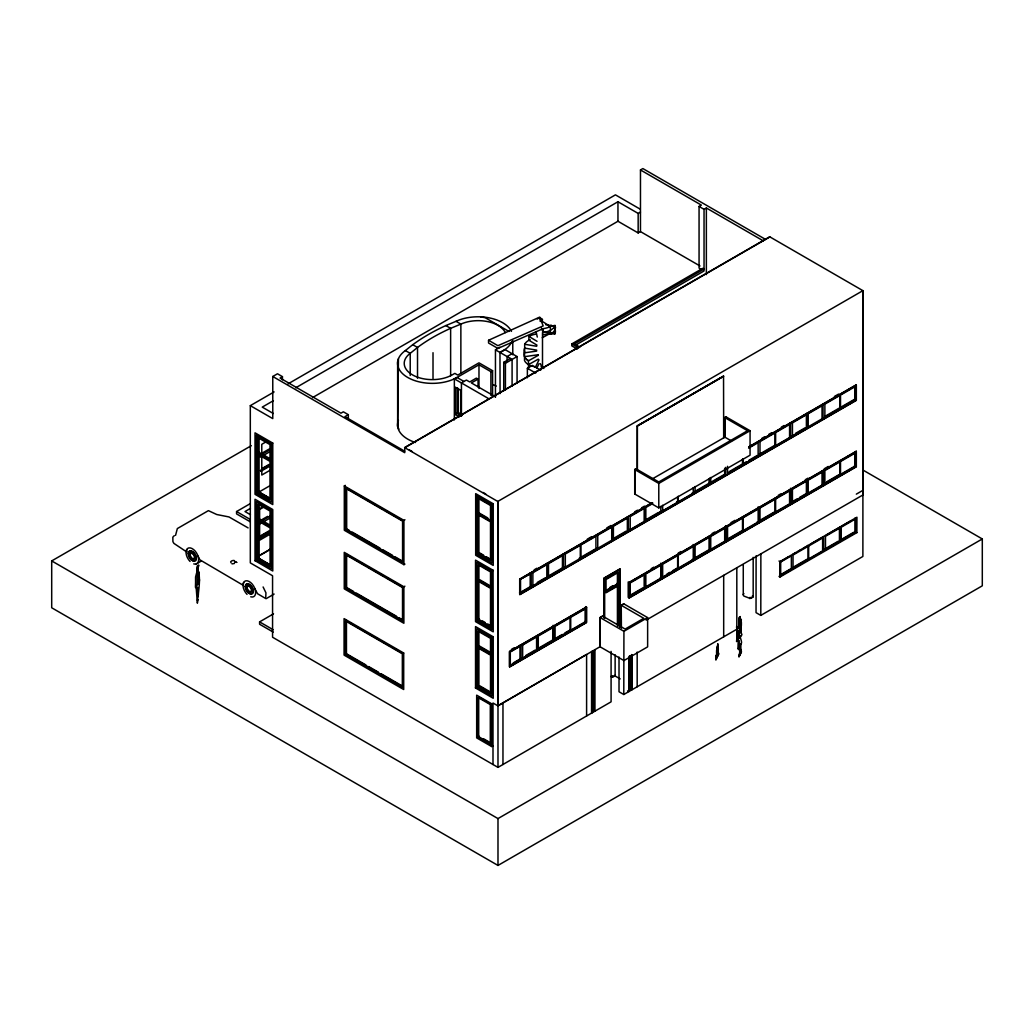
<?xml version="1.0" encoding="UTF-8"?>
<svg xmlns="http://www.w3.org/2000/svg" width="1034" height="1034" viewBox="0 0 1034 1034"><rect width="100%" height="100%" fill="white"/><g stroke="black" fill="none" stroke-linecap="round" stroke-linejoin="round"><path stroke-width="1.5" d="M198.063 599.604L197.352 603.197L196.163 587.545L197.584 584.094L198.244 566.49M592.211 651.213L592.211 709.608L593.568 710.397L593.594 652.015L591.577 651.614L591.577 713.098M739.207 640.511L739.271 647.181L740.926 643.704C744.506 642.786 730.56 618.591 739.724 629.331L738.237 632.472M718.191 651.549L718.643 654.199L715.877 659.86L717.816 643.717L717.79 655.543M716.627 650.089L716.588 652.777L716.885 651.989M718.126 647.543L717.803 648.796L717.984 644.738L717.079 647.323L716.782 658.012M740.241 617.324L739.969 618.823L739.995 617.595M198.334 566.322L198.063 567.627L197.998 566.916M739.258 646.909L737.979 649.016L738.379 633.661M740.073 624.342L739.775 629.202M738.819 626.552L739.232 622.39M398.917 429.2L397.651 426.447L398.439 358.733M737.707 631.27L737.32 635.613L737.785 631.451M740.939 631.994L740.486 629.034M737.19 633.312L736.596 641.597L737.617 635.031M740.266 636.375L739.982 638.236L740.37 635.897M197.972 570.316C201.023 577.515 198.515 592.198 197.404 600.819M741.326 625.118C742.024 616.703 738.082 623.399 740.254 627.586M738.754 627.095L740.228 619.728L740.357 620.529M737.332 630.96L736.996 632.381L737.41 630.572M717.725 653.656L717.506 656.551M738.819 633.519L738.341 639.18M196.861 571.388L198.709 565.094L198.282 567.11M197.093 569.023L196.977 573.004L197.933 570.199M198.929 578.937C197.572 560.635 200.26 582.013 197.649 583.913M738.935 628.052L739.375 626.294L740.086 628.155M198.399 593.878L198.14 596.579M739.956 619.107C738.25 627.664 739.439 613.227 739.724 617.944M197.352 576.52L196.861 572.836M740.086 653.953L740.796 650.515L739.026 656.887L739.788 651.64L738.715 647.84M197.61 567.265L198.179 566.658M716.691 651.536L716.756 650.722M739.026 628.207L739.039 627.134M740.254 617.776L740.086 620.025M196.848 571.75L196.938 573.973M737.061 638.017L737.229 636.013M196.615 572.939L195.568 576.998L195.594 587.558L195.904 577.321M739.258 618.875L738.948 619.948L740.163 617.401M738.573 627.47L739.116 623.735M740.926 643.704L740.745 651.162M717.131 648.383L717.014 650.231M717.997 649.106L717.066 651.498M740.305 626.759L741.43 625.04L738.896 633.157M737.152 631.722L737.32 632.226M739.129 623.903L738.703 626.32M197.727 592.068L197.714 587.351L198.063 594.847M716.084 655.427L715.967 659.679M718.242 655.039L718.604 653.527M615.127 654.793L615.127 675.292C615.075 677.438 608.677 677.024 612.425 675.745M186.663 549.558L186.805 551.91M243.287 584.068L243.649 582.452M175.56 535.353L177.344 528.568L208.403 510.641L216.739 514.518L228.992 516.948L248.108 527.909M739.775 622.197L739.478 623.476L739.4 622.416M554.547 328.411A15.691 9.06 0 0 1 555.348 332.173L554.728 334.034L542.734 331.914M739.814 635.328L738.741 638.65M738.095 632.175L737.759 632.886L737.849 631.864M234.602 561.643C235.674 559.058 228.837 561.113 231.073 562.832M741.042 627.845L741.3 619.276L740.086 620.542L739.077 626.539M741.391 651.601L738.961 656.603M717.674 651.42L717.635 650.386L717.35 650.968M716.316 657.12L716.717 655.918M615.127 675.292L612.774 676.779M555.348 332.173L554.728 334.034L554.728 326.33L545.732 324.741M737.733 631.347L737.139 632.627M739.22 655.168L740.564 650.554M198.761 580.63L198.955 583.577M740.331 627.315L741.223 626.746M198.967 584.378L199.51 579.609M539.024 359.806L535.483 367.07A15.691 9.06 0 0 1 533.919 366.76M536.892 368.014L539.024 363.658M737.746 634.553L738.405 633.816M718.371 649.339L717.932 647.297M265.764 597.057L265.932 592.831L263.101 586.963M196.15 587.571L196.008 586.64M174.268 535.677L172.833 537.163L172.911 541.635L173.919 543.406L186.779 551.988M199.174 580.294L198.98 579.092M492.585 395.996L492.585 370.702L490.892 371.671L478.975 364.782L457.002 377.462A34.82 20.098 0 0 1 409.037 378.186A34.82 20.098 0 0 1 405.38 350.565L412.734 344.697L417.516 347.45L417.516 378.276M548.899 326.305L555 325.477L555.413 327.364A15.691 9.06 0 0 1 552.557 332.741L550.385 334.176L546.391 331.681M552.557 332.741L550.385 334.176L550.385 326.46L539.735 319.829M492.998 764.501L492.998 703.017L497.987 705.886L586.601 654.496L586.601 715.98L497.987 767.383L272.562 637.241L272.562 575.744L250.318 562.91L250.318 405.651L274.1 391.925M250.318 405.651L272.769 418.615L272.769 376.492L277.474 373.778L282.45 376.647L282.45 379.814M282.45 376.647L280.072 378.03L340.962 413.186L343.353 411.816L348.329 414.686L348.329 419.429M699.992 265.958L640.473 231.603L640.473 169.951L642.864 168.568L765.677 239.474M288.085 383.847L615.437 194.857L640.124 209.114M273.403 400.675L262.248 407.112L273.312 413.51M295.724 387.789L617.957 201.746L638.159 213.418L640.473 212.073M312.462 397.651L617.957 221.263L638.159 232.934L640.473 231.603M257.724 437.524L269.99 444.607L269.99 460.22L257.724 453.138L257.724 437.524L259.082 436.736M863.39 470.315L982.3 538.96L982.3 585.813L497.987 865.432L51.7 607.772L51.7 560.919L251.288 445.693M265.958 441.893L261.783 444.31L261.783 475.045L270.12 470.224M257.724 453.138L259.082 452.349L269.977 458.657M262.158 453.073L268.956 449.144M261.809 454.443L269.977 449.725M260.439 457.157L269.977 451.651M701.556 269.538L699.062 268.09L699.062 206.438L701.375 205.107L640.473 169.951M348.329 414.686L344.891 416.676L404.617 451.147M699.062 206.438L704.038 209.32L706.364 207.989L763.17 240.78M262.158 468.441L268.956 464.512M261.369 469.488L269.745 464.641M260.439 470.599L269.977 465.106M260.801 471.362L270.262 465.895M495.454 397.263L495.454 349.841L497.91 348.419A28.086 16.208 0 0 0 499.836 347.217M500.081 352.504L502.55 351.095A34.768 20.073 0 0 0 511.882 341.44M257.724 492.766L269.99 499.849L269.99 461.397L257.724 454.301L257.724 492.766L270.391 485.45M250.241 521.782L236.566 513.898L236.566 511.546L250.241 503.648M512.088 353.68L507.099 356.562L507.099 361.305M250.435 508.405L244.993 511.546L250.435 514.686M503.739 390.762L503.739 362.314L510.395 358.462M478.057 386.987L478.057 379.077L471.388 382.929L495.467 396.836M503.739 362.314L505.419 363.283L517.065 356.562L517.065 383.433M259.082 508.999L261.809 507.423M263.773 507.074L259.612 509.478L259.612 540.226L270.727 533.803M257.802 519.611L270.068 526.694L270.068 511.08L257.802 503.997L257.802 519.611L259.146 518.822L270.055 525.13M262.158 519.507L267.599 516.367M259.082 522.454L269.977 516.16M527.379 377.746L527.379 368.272L532.368 365.39L540.679 370.185M259.082 524.367L269.977 518.086M577.321 349.065L571.789 345.873L571.789 343.921L702.784 268.297L704.038 269.021L574.322 343.921L579.867 347.127M196.279 563.957L201.216 561.1M459.354 416.87L455.167 414.44L458.359 412.605L458.359 388.448M575.718 345.059L704.038 270.973L704.038 209.32M769.852 236.941L404.746 447.735L404.746 452.685L272.769 376.492M404.94 564.086L403.919 564.68L344.309 530.261L344.309 485.941L345.317 485.36M259.431 536.452L268.956 530.946M258.578 537.525L269.745 531.075M259.082 537.822L269.977 531.528M345.666 488.294L402.575 521.149L402.575 562.341L345.666 529.473L345.666 488.294L346.674 487.699L346.674 528.891L349.453 530.494M259.482 538.546L270.611 532.122M259.405 555.465L270.546 549.041M259.547 555.633L270.688 549.196M257.802 559.239L270.068 566.322L270.068 527.87L257.802 520.774L257.802 559.239L259.146 558.45L270.055 564.758M345.666 529.473L346.674 528.891M274.113 594.059L266.048 598.725L257.544 593.723L255.01 589.018M344.309 485.941L403.919 520.361L404.94 519.779M273.235 632.11L259.586 624.239L259.586 621.886L273.532 613.834M345.614 588.075L402.523 620.93L402.523 587.558L345.614 554.689L345.614 588.075L346.623 587.493L353.563 591.5M493.218 503.92L491.861 504.708L476.881 496.062M490.504 521.097L490.504 505.484L478.238 498.401L478.238 514.014L479.595 513.239L487.777 517.956M478.238 514.803L490.504 521.886L490.504 560.725L478.238 553.642L478.238 514.803L479.595 514.014M637.228 470.199L637.254 425.866L723.541 376.04L723.684 437.86L652.57 478.768M403.88 586.769L403.88 623.269L344.257 588.85L344.257 552.35L403.88 586.769L404.889 586.188M478.238 553.642L479.595 552.867L483.679 555.219M635.988 468.725L634.721 469.449L634.721 493.916M725.997 416.754L724.744 417.49L724.744 437.007L723.541 437.692M724.886 417.646L726.139 416.922L750.064 430.726L750.064 455.193L658.787 507.888L634.863 494.084L634.863 469.617L636.13 468.88L658.787 481.973L747.543 430.726L724.886 417.646L724.886 437.175L731.542 441.014M345.434 654.328L402.342 687.183L402.342 653.798L345.434 620.943L345.434 654.328L346.455 653.734L365.881 664.952M491.861 571.13L491.861 629.499L476.881 620.852L476.881 562.483L491.861 571.13L493.218 570.354L475.537 560.144L475.537 621.641L493.218 631.839L493.076 570.199M723.684 437.86L724.886 437.175M490.504 587.532L490.504 571.918L478.238 564.835L478.238 580.449L479.595 579.66L489.134 585.179M634.863 469.617L658.787 483.434L750.064 430.726M534.19 569.824L536.982 568.209M587.247 539.192L591.435 536.775M606.79 527.909L610.991 525.492M634.721 511.791L637.513 510.176M641.7 507.759L644.492 506.143M761.774 438.429L764.565 436.813M768.753 434.396L771.545 432.794M781.316 427.145L784.121 425.53M834.373 396.513L838.561 394.096M650.955 503.338L519.701 579.118L519.701 594.485L856.191 400.223L856.191 384.842L748.681 446.921M652.493 502.705L519.843 579.273L519.843 594.653L856.333 400.378L856.333 385.01L748.823 447.076M539.554 568.273L520.012 579.557L520.012 593.18L725.183 474.735M542.346 566.658L621.899 520.735M624.691 519.12L627.483 517.504M630.275 515.901L647.025 506.233M649.817 504.618L652.609 503.002M750.296 446.598L754.484 444.181M760.068 440.962L786.59 425.646M789.381 424.043L849.392 389.391M852.184 387.776L854.976 386.173L854.976 399.796L727.975 473.12M520.012 579.376L531.205 573.495L531.205 587.312L520.529 593.477L519.507 592.896L530.196 586.717L531.205 587.312M531.851 572.138L532.872 572.72L547.852 564.073L547.852 577.528L546.831 576.933L546.831 563.491M547.49 563.103L548.498 563.698L563.478 555.051L563.478 568.493L562.457 567.912L546.831 576.933M579.932 557.83L580.953 558.412L580.953 544.957L595.92 536.323L595.92 549.765L594.912 549.183L579.273 558.205L580.294 558.787L580.294 545.345L565.314 553.991L565.314 567.433L548.498 577.14L547.49 576.558M596.747 534.668L597.755 535.25L612.735 526.616L612.735 540.058L611.727 539.477L611.727 526.022L612.735 526.616M612.374 525.647L613.395 526.228L628.362 517.582L628.362 531.037L627.354 530.455L627.354 517M645.177 507.875L644.169 507.293L644.169 520.735L645.177 521.33L645.177 507.875L630.21 516.522L630.21 529.977L629.189 529.382M652.648 503.571L645.836 507.5L645.836 520.942L613.395 539.683L612.374 539.089M748.616 448.161L758.142 442.655L758.142 456.11L743.175 464.757L742.154 464.163M758.969 441.014L759.99 441.596L774.957 432.949L774.957 446.404L759.99 455.05L758.969 454.456L773.949 445.809L774.957 446.404M774.608 431.979L775.616 432.574L790.596 423.927L790.596 437.369L775.616 446.016L774.608 445.434M791.424 422.273L792.432 422.867L807.412 414.22L807.412 427.662L792.432 436.309L791.424 435.728M807.05 413.251L808.058 413.846L823.038 405.199L823.038 418.641L822.03 418.059L822.03 404.604L823.038 405.199M537.305 582.439L545.474 577.722M611.727 539.477L626.048 531.205M646.185 519.572L658.49 512.463M694.835 491.486L709.053 483.279L710.074 483.86L710.074 477.889M725.7 467.368L725.7 474.839L724.692 474.257L709.712 482.904L710.733 483.485L710.733 477.501M729.254 471.62L741.507 464.55L742.515 465.132L742.515 459.148M743.524 463.374L746.238 461.81M748.965 460.233L757.134 455.516L758.142 456.11M795.508 433.375L805.034 427.869M825.222 416.211L838.832 408.352L839.854 408.934L839.854 395.492L824.874 404.126L824.874 417.581L839.854 408.934M580.953 558.412L597.755 548.705L597.755 535.25M710.074 483.86L662.652 511.235L662.652 505.264M840.513 408.559L855.48 399.912L855.48 386.457L840.513 395.104L840.513 408.559L839.492 407.965L854.472 399.331L855.48 399.912M478.238 620.077L490.504 627.16L490.504 588.307L478.238 581.224L478.238 620.077L479.595 619.288M491.861 637.564L491.861 695.934L476.881 687.287L476.881 628.918L491.861 637.564L493.218 636.789L493.218 698.273L475.394 687.907M478.238 646.883L490.504 653.966L490.504 638.353L478.238 631.27L478.238 646.883L479.595 646.095L490.504 652.389M605.355 579.118L613.408 574.465M610.047 587.338L612.723 585.787M605.355 590.828L617.427 583.848L617.427 572.138M618.112 584.249L606.027 591.215L606.027 579.505L618.112 572.526L618.112 584.249L616.755 583.46M605.355 592.392L617.427 585.412L617.427 625.725M606.027 592.779L618.112 585.8L618.112 626.113M511.378 649.43L514.157 647.827M651.187 568.713L653.889 567.149M678.226 553.1L680.928 551.536M712.025 533.583L714.727 532.032M730.948 522.661L735.006 520.322M778.266 495.338L780.967 493.787M805.305 479.737L808.006 478.173M824.227 468.803L828.286 466.463M586.537 607.204L509.62 651.614L509.62 666.982L586.537 622.571L586.537 607.204L585.528 606.622M509.788 651.898L529.175 640.692M531.954 639.102L536.103 636.698M538.882 635.096L552.738 627.095L552.738 640.731L509.788 665.521M554.573 626.035L585.179 608.367L585.179 621.809L554.573 639.49M636.66 578.652L629.706 582.659L629.706 596.114L854.976 466.05L854.976 452.595L825.778 469.462M639.439 577.037L643.6 574.633M646.392 573.03L649.171 571.427M651.95 569.812L675.59 556.163M678.369 554.56L717.312 532.083M720.091 530.481L724.265 528.064M727.044 526.461L729.823 524.858M732.602 523.256L756.242 509.607M759.021 507.991L792.406 488.733M795.185 487.117L797.964 485.515M800.743 483.912L822.999 471.065M521.627 644.479L522.635 645.061L537.615 636.414L537.615 649.869L522.635 658.503L521.627 657.921M629.228 597.936L629.228 582.569L856.333 451.444L856.333 466.812L629.228 597.936L628.207 597.342L628.207 581.974L630.21 582.956L645.177 574.309L645.177 587.764L630.21 596.398L629.189 595.817L642.812 587.958M694.085 544.905L695.094 545.487L710.074 536.84L710.074 550.295L695.094 558.942L694.085 558.36M709.712 535.883L710.733 536.465L725.7 527.818L725.7 541.273L710.733 549.92L709.712 549.325M742.515 518.112L727.548 526.758L727.548 540.213L742.515 531.566L742.515 518.112L741.507 517.53M758.969 507.436L759.99 508.03L774.957 499.383L774.957 512.825L759.99 521.472L758.969 520.89L773.949 512.244L774.957 512.825M774.608 498.414L775.616 499.008L790.596 490.362L790.596 503.804L775.616 512.45L774.608 511.869M791.424 488.707L792.432 489.289L807.412 480.655L807.412 494.097L792.432 502.744L791.424 502.162M807.05 479.686L808.058 480.267L823.038 471.62L823.038 485.075L808.058 493.722L807.05 493.128M840.513 474.981L855.48 466.347L855.48 452.892L840.513 461.539L840.513 474.981L839.492 474.399M525.711 655.569L535.237 650.063M538.611 648.111L552.234 640.253L553.242 640.834L553.242 627.392L538.275 636.039L538.275 649.481L537.253 648.9M555.426 638.405L562.237 634.475M564.965 632.898L569.049 630.546L570.057 631.128L570.057 617.686L555.077 626.333L555.077 639.775L570.057 631.128M667.085 573.948L669.812 572.371M672.527 570.794L676.611 568.442L677.632 569.023L677.632 555.581L662.652 564.228L662.652 577.67L677.632 569.023M695.443 557.572L709.053 549.713L710.074 550.295M727.884 538.83L741.507 530.972L742.515 531.566M792.781 501.374L796.865 499.008M799.592 497.444L806.391 493.515L807.412 494.097M826.593 481.857L838.832 474.774L839.854 475.369L839.854 461.914L824.874 470.56L824.874 484.015L839.854 475.369M513.278 662.923L519.96 659.059L520.981 659.653L520.981 645.836L510.292 652.002L510.292 665.818L520.981 659.653M538.275 649.481L553.242 640.834M570.716 630.753L585.683 622.106L585.683 608.664L570.716 617.298L570.716 630.753L569.695 630.171M645.836 587.377L660.816 578.73L660.816 565.288L645.836 573.935L645.836 587.377L644.828 586.795M678.278 568.648L693.258 560.001L693.258 546.547L678.278 555.193L678.278 568.648L677.27 568.067M743.175 531.179L758.155 522.532L758.155 509.09L743.175 517.737L743.175 531.179L742.154 530.597M478.238 686.511L490.504 693.594L490.504 655.129L478.238 648.047L478.238 686.511L479.595 685.723L489.134 691.242M602.589 616.005L600.069 617.466L600.069 646.715M623.786 603.766L621.253 605.226L621.395 628.258M600.211 617.621L602.732 616.161L625.118 629.086L643.781 618.306L621.395 605.394L623.929 603.934L647.633 617.621L647.633 646.87L623.929 660.571L600.211 646.87L600.211 617.621L623.929 631.309L647.633 617.621M856.333 494.136L863.093 490.232M600.327 646.56L497.845 705.731L497.845 501.412L862.963 290.619L862.886 556.46L760.804 615.398L756.035 612.645L756.1 555.853M646.16 620.103L862.963 494.937M856.94 532.575L779.946 577.024L779.946 561.656L856.94 517.207L856.876 532.613M788.554 556.874L780.179 561.708L780.179 575.343L855.583 531.812L855.583 518.176M792.742 554.457L795.547 552.841M798.338 551.238L801.13 549.623M803.922 548.007L806.714 546.391M810.902 543.974L820.673 538.339M826.256 535.108L838.82 527.857M841.611 526.241L851.396 520.606M779.003 561.023L780.683 562.005L791.372 555.84L791.372 569.644L780.683 575.809L779.675 575.227L790.364 569.062L791.372 569.644M807.657 545.448L808.666 546.03L823.646 537.383L823.646 550.838L822.625 550.243L822.625 536.801M840.099 526.72L841.107 527.301L856.087 518.654L856.087 532.096L841.107 540.743L840.099 540.162L853.709 532.303M478.031 737.126L490.297 744.209L490.297 704.581L478.031 697.498L478.031 737.126L479.388 736.337M793.388 567.136L806.998 559.278L808.006 559.859L808.006 546.404L793.039 555.051L793.039 568.506L808.006 559.859M838.147 541.286L824.46 549.183L825.481 549.778L825.481 536.323L840.461 527.676L840.461 541.131L808.666 559.484L807.657 558.89M491.654 746.548L491.654 703.792L476.674 695.158L476.674 737.901L491.654 746.548L492.998 745.773M750.219 597.355L749.004 598.014L744.079 596.14A3.761 2.171 0 0 1 743.885 593.594M752.222 596.204C756.293 596.566 746.858 599.397 750.438 598.259M591.577 709.983L593.568 710.397M632.201 654.961L632.201 689.652L628.866 688.489L630.843 688.864L630.843 655.737M592.249 711.935L594.24 710.785L594.266 650.838L592.249 652.002L592.249 712.71M586.601 715.98L611.081 701.84L611.081 651.394M619.017 657.068L619.017 691.759L623.786 694.512L736.815 629.254L736.815 567.769M51.7 560.919L497.987 818.579L982.3 538.96M637.228 425.943L723.684 376.208L637.396 426.034L637.396 470.289M538.326 355.295L528.477 360.801L528.477 368.505M528.477 364.653L538.326 359.147M548.615 326.563L551.148 325.18A15.691 9.06 0 0 1 552.221 325.904M542.268 337.717L549.881 333.581M454.353 419.946L454.353 378.845L457.002 377.462L463.956 381.468M488.552 340.276L539.735 317.089L543.173 325.917L497.91 345.679L488.552 340.276L488.552 343.017L497.91 348.419L543.173 328.657A15.691 9.06 0 0 0 550.385 326.46M412.747 344.697A198.179 114.412 0 0 1 445.848 325.568L456.033 321.315A34.768 20.073 0 0 1 511.455 331.371M554.728 326.33A15.691 9.06 0 0 1 546.288 331.901L543.173 332.509L541.454 328.088M546.288 331.901L543.173 332.509L543.173 328.657M231.991 563.879L234.434 563.478M750.813 598.247L753.179 596.76L753.179 557.339M532.42 366.359A15.691 9.06 0 0 1 524.509 360.543L524.522 352.84L536.685 351.082M524.522 356.691L538.21 354.727M542.785 334.822L553.474 333.387M196.744 570.212L196.822 567.718A4.511 1.008 -80.7 0 1 197.339 565.882L198.257 565.43M717.221 649.507L717.816 648.447M739.62 655.853L741.404 652.002L741.171 649.959M612.386 676.792L610.952 676.546M524.677 351.987L524.677 344.27L536.724 346.287M536.724 350.138L524.677 348.122A15.691 9.06 0 0 0 524.522 352.84M480.655 316.843L485.204 317.709L509.025 331.462M740.796 636.711L741.921 634.617L740.073 630.016M854.472 452.31L855.48 452.892M807.05 426.706L808.058 427.288L808.058 413.846M807.412 427.662L806.391 427.081L806.391 413.639M790.596 423.927L789.575 423.345L789.575 436.787L790.596 437.369M854.472 465.752L855.48 466.347M823.038 471.62L822.03 471.039L822.03 484.494L823.038 485.075M862.886 494.976L863.106 290.774L769.71 236.786L404.604 447.58L497.987 501.58L497.987 767.383M571.789 343.921L578.704 347.915M807.412 480.655L806.391 480.06L806.391 493.515M790.428 488.319L791.449 488.901L791.449 504.269M790.596 490.362L789.575 489.767L789.575 503.222L790.596 503.804M856.087 532.096L855.066 531.515L855.066 518.073M840.461 541.131L839.44 540.536L839.44 528.594M456.033 321.315L460.867 324.12A28.086 16.208 0 0 1 505.303 332.586M517.065 356.562L504.941 349.557L499.965 352.439L500.081 393.605M495.454 349.841L512.088 359.431L512.088 386.315M527.379 368.272L535.69 373.067M445.848 325.568L450.63 328.334L460.867 324.12L460.867 373.119M757.987 507.048L759.008 507.629L759.008 523.01M757.134 521.95L758.155 522.532M492.585 370.702L478.975 362.844L457.778 375.071L454.831 373.377L452.375 374.786A28.138 16.247 0 0 1 413.768 375.575A28.138 16.247 0 0 1 410.214 353.357L405.38 350.565M694.085 491.925L695.094 492.507L695.094 486.536M692.237 492.985L693.258 493.567L693.258 487.596M478.057 379.077L476.377 378.108L469.707 381.96L466.412 380.06L461.435 382.929L461.435 416.133M725.545 525.776L726.553 526.371L726.553 541.738M677.27 501.632L678.278 502.214L678.278 496.242M676.611 502.007L677.632 502.602L677.632 496.617M454.353 378.845L488.966 398.827M725.7 541.273L724.692 540.679L724.692 527.237M779.003 576.403L780.011 576.985L780.011 561.617M710.074 536.84L709.053 536.258L709.053 549.713M659.795 511.714L660.816 512.308L660.816 506.324M693.103 544.517L694.111 545.099L694.111 560.467M458.359 412.605L461.539 414.44M461.927 415.435L457.687 412.993L457.687 388.836M461.203 415.797L457.002 413.38L457.002 387.66M692.25 559.42L693.258 560.001M660.648 563.246L661.67 563.827L661.67 579.195M659.795 578.148L660.816 578.73M596.747 548.123L597.755 548.705M579.273 544.763L580.294 545.345M409.438 449.971L412.217 451.574M483.072 492.481L485.773 494.032M645.177 587.764L644.169 587.17L644.169 573.728M480.28 498.802L491.189 505.096M563.478 555.051L562.457 554.47L562.457 567.912M491.189 520.709L478.91 513.627L478.91 499.577M478.238 514.014L491.189 521.485M486.407 556.796L489.134 558.373M491.189 560.338L478.91 553.255L478.91 514.402M531.851 585.58L532.872 586.175L532.872 572.72M476.881 554.418L491.861 563.065L491.861 504.54L477.023 495.971L477.023 554.508M584.675 621.524L585.683 622.106M480.28 565.223L489.819 570.742M382.257 508.831L346.17 487.996L346.17 529.188L403.079 562.044M385.036 510.434L401.696 520.05M491.189 587.144L478.91 580.061L478.91 564.435M478.238 580.449L491.189 587.919M553.087 625.35L554.095 625.932L554.095 641.313M614.907 675.861L620.18 678.899M627.573 690.867L628.827 691.591L628.827 656.913M352.232 532.096L379.995 548.123M382.761 549.726L392.481 555.336M395.259 556.938L402.2 560.945M537.615 649.869L536.594 649.274L536.594 635.832M269.977 498.285L259.082 491.977L259.082 455.128M482.322 620.865L485.049 622.442M487.777 624.019L490.504 625.596M258.901 492.081L269.796 498.375M491.189 626.772L478.91 619.689L478.91 582.388M493.218 636.789L475.537 626.578L475.537 688.075M485.734 634.811L478.91 630.869L478.91 646.496L491.189 653.578M488.462 636.388L491.189 637.952M365.558 565.624L346.119 554.405L346.119 587.777L403.04 620.646M368.337 567.227L383.601 576.041M386.38 577.644L403.04 587.26M491.189 654.742L478.91 647.659L478.91 686.124L491.189 693.207M236.566 511.546L250.241 519.443M356.342 593.102L396.604 616.342M399.382 617.944L402.148 619.547M258.965 558.554L269.861 564.848M254.881 560.596L272.769 571.001L272.769 509.516L255.023 499.267L255.023 560.751M485.528 701.039L478.703 697.11L478.703 736.725L490.969 743.821M488.255 702.616L490.969 704.193M350.099 623.05L390.361 646.289M393.14 647.891L402.859 653.501M368.66 666.555L378.379 672.165M381.158 673.767L401.98 685.788M402.859 686.886L345.938 654.031L345.938 620.646M483.473 738.703L488.927 741.856M259.586 621.886L273.235 629.771M541.105 366.863L543.858 368.479M243.274 585.334L199.833 559.795L198.024 556.111M537.021 345.162L528.904 340.251L528.904 336.399L537.021 341.31M526.448 359.302L528.477 360.801L526.448 359.302A15.691 9.06 0 0 1 524.677 351.974M554.547 332.276L555 333.181L555 325.477L555.413 327.364M739.698 617.828L739.336 618.694M540.381 363.671L542.333 368.052M740.46 650.632L739.737 646.16M536.064 331.578L537.292 337.071M740.99 627.612L741.145 633.222M740.047 645.462L740.564 650.709M740.241 616.561L739.077 618.28M739.297 624.29L739.207 622.067M737.281 635.858L737.294 637.138M841.107 527.301L841.107 540.743M823.891 470.173L823.891 485.541M808.666 546.03L808.666 559.484M808.058 480.267L808.058 493.722M792.432 422.867L792.432 436.309M792.432 489.289L792.432 502.744M780.683 562.005L780.683 575.809M775.616 432.574L775.616 446.016M775.616 499.008L775.616 512.45M760.869 553.875L760.804 615.398M759.99 441.596L759.99 455.05M759.99 508.03L759.99 521.472M743.175 458.773L743.175 464.757M743.265 564.732L743.265 594.692M727.535 466.308L727.535 473.779M724.692 468.273L724.692 474.257M723.684 575.343L723.684 636.828M710.733 536.465L710.733 549.92M709.053 478.794L709.053 483.279M706.364 207.989L706.364 274.579M695.094 545.487L695.094 558.942M658.787 483.434L658.787 507.888M638.159 213.418L638.159 232.934M637.177 652.092L637.177 686.77M631.528 654.561L631.528 689.264L629.512 690.428L629.512 655.724M630.21 582.956L630.21 596.398M630.184 656.125L630.184 689.251M623.929 631.309L623.786 694.512M620.129 627.354L620.129 569.023L603.998 578.329L603.998 617.75M619.999 627.199L619.999 568.855L603.856 578.174L603.856 617.595M619.456 625.389L619.456 570.186L604.67 578.73L604.67 618.151M617.957 201.746L617.957 221.263M613.395 526.228L613.395 539.683M594.951 649.675L594.951 711.159M592.934 652.389L592.934 710.759M548.498 563.698L548.498 577.14M542.501 332.47L542.501 367.251M530.196 572.914L530.196 586.717M522.635 645.061L522.635 658.503M520.529 579.673L520.529 593.477M519.96 645.255L519.96 659.059M512.774 340.561L512.774 354.791M505.419 363.283L505.419 390.154M502.963 703.017L502.963 764.501M497.987 818.579L497.987 865.432M490.892 371.671L490.892 395.376M478.975 364.782L478.975 388.5M460.75 416.069L460.75 390.348L455.167 387.117L455.167 414.44M450.63 375.756L450.63 328.334A185.112 106.877 0 0 0 417.516 347.45L410.214 353.357L410.214 375.497M433.013 352.697L433.013 378.379M403.919 520.361L403.919 564.68M397.638 361.745L397.651 426.447M346.623 554.108L346.623 587.493M346.455 620.361L346.455 653.734M259.082 438.3L259.082 452.349M259.146 504.773L259.146 558.45M190.049 561.449A8.918 5.144 60 0 1 187.503 548.524A8.918 5.144 60 0 1 197.727 555.297A8.918 5.144 60 0 1 193.746 563.905M247.023 594.356A8.918 5.144 60 0 1 244.489 581.431A8.918 5.144 60 0 1 254.713 588.204A8.918 5.144 60 0 1 250.732 596.799M524.677 344.27A15.691 9.06 0 0 1 530.158 339.63M528.904 336.399A15.691 9.06 0 0 1 536.064 334.137M539.296 318.239A2.779 1.603 0 0 1 542.475 319.571A2.779 1.603 0 0 1 540.162 321.406M537.253 319.092A2.779 1.603 0 0 1 538.094 318.524M492.804 384.661A28.086 16.208 0 0 1 496.255 386.083M415.487 442.5A34.82 20.098 0 0 1 398.439 420.386M717.48 647.452L717.738 646.857L717.48 647.452M235.041 562.018L236.683 562.354L235.041 562.018M586.394 607.048L509.478 651.459L509.478 666.827L586.394 622.416L586.394 607.048M856.191 451.276L629.086 582.4L629.086 597.768L856.191 466.644L856.191 451.276M493.218 503.765L475.679 493.632L475.679 555.284L493.218 565.417L493.218 503.765M272.769 443.082L255.023 432.832L255.023 494.33L272.769 504.579L272.769 443.082M271.347 443.819L256.367 435.172L256.367 493.541L271.347 502.188L271.347 443.819M271.425 510.292L256.445 501.645L256.445 560.014L271.425 568.661L271.425 510.292M403.699 653.023L344.076 618.603L344.076 655.104L403.699 689.523L403.699 653.023M188.24 553.629A5.79 3.348 60 0 0 194.392 561.268A5.79 3.348 60 0 0 194.392 553.074A5.79 3.348 60 0 0 188.24 553.629M188.589 553.823A5.299 3.063 60 0 0 194.211 560.829A5.299 3.063 60 0 0 194.211 553.332A5.299 3.063 60 0 0 188.589 553.823M189.778 554.508A3.632 2.094 60 0 0 193.629 559.304A3.632 2.094 60 0 0 193.629 554.172A3.632 2.094 60 0 0 189.778 554.508M190.204 554.767A3.012 1.745 60 0 0 193.41 558.735A3.012 1.745 60 0 0 193.41 554.482A3.012 1.745 60 0 0 190.204 554.767M245.226 586.524A5.79 3.348 60 0 0 251.378 594.175A5.79 3.348 60 0 0 251.378 585.981A5.79 3.348 60 0 0 245.226 586.524M245.575 586.73A5.299 3.063 60 0 0 251.197 593.723A5.299 3.063 60 0 0 251.197 586.226A5.299 3.063 60 0 0 245.575 586.73M246.764 587.415A3.632 2.094 60 0 0 250.616 592.211A3.632 2.094 60 0 0 250.616 587.066A3.632 2.094 60 0 0 246.764 587.415M247.191 587.661A3.012 1.745 60 0 0 250.396 591.642A3.012 1.745 60 0 0 250.396 587.377A3.012 1.745 60 0 0 247.191 587.661"/></g></svg>
